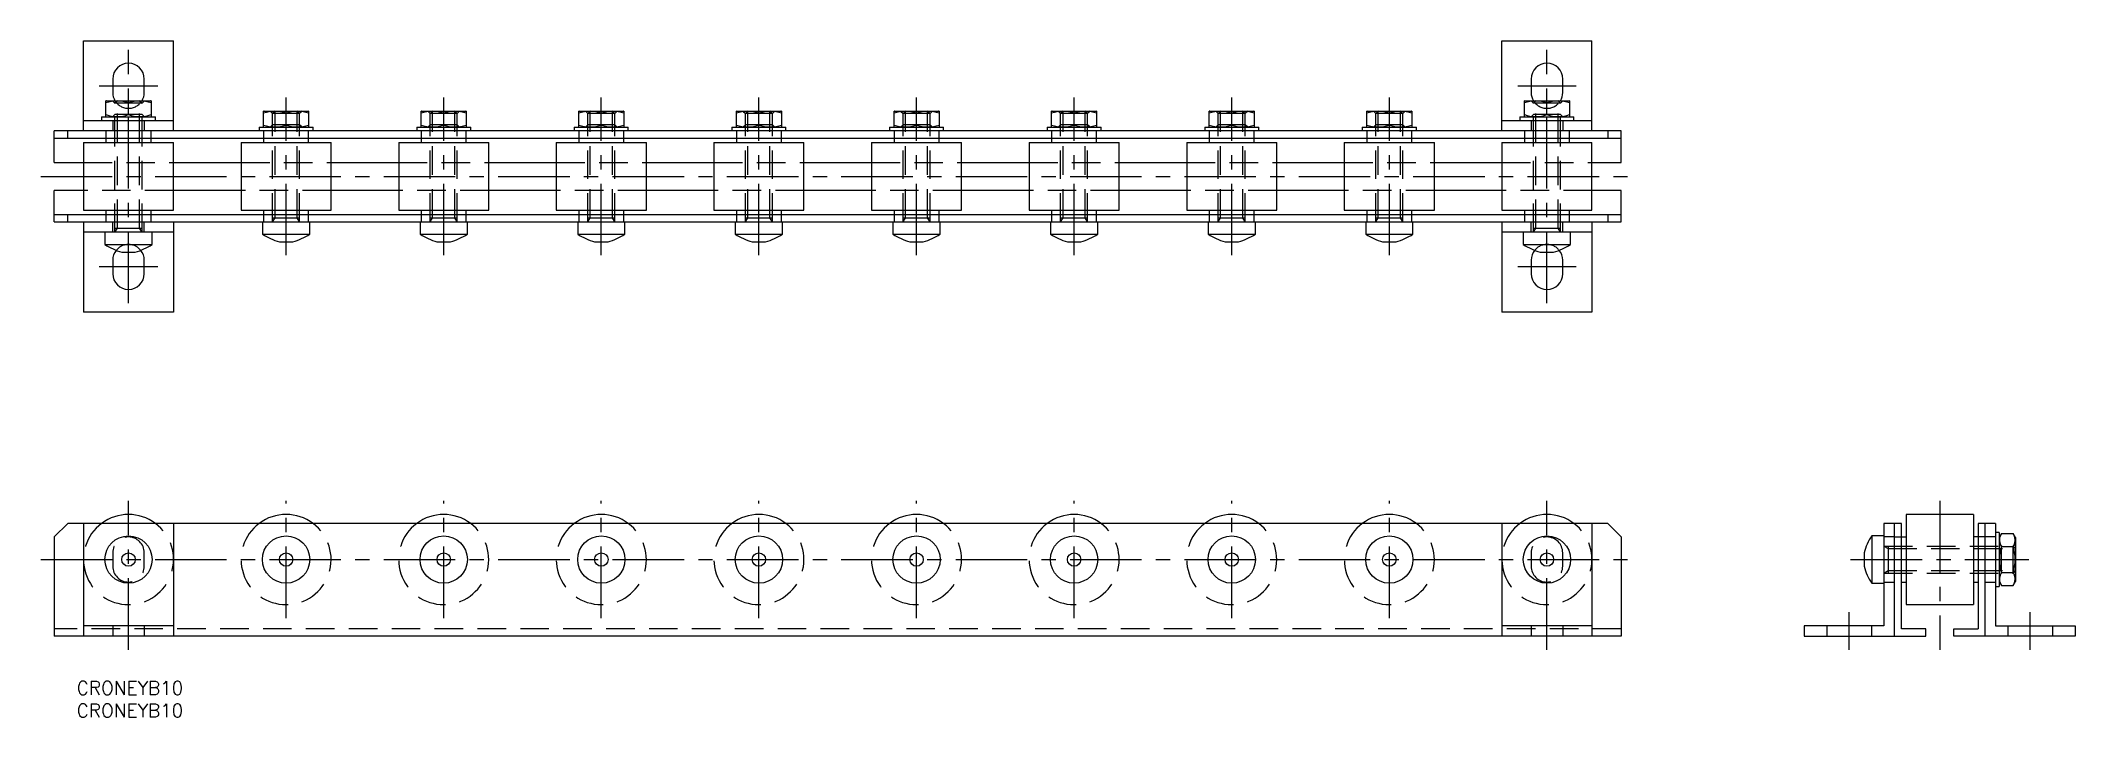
# Model space of a CAD drawing. Extents: x -3 to 449, y -8 to 142.
import ezdxf

# ---------------------------------------------------------------- set-up
doc = ezdxf.new("R2010")
doc.units = 0
doc.header["$LTSCALE"] = 0.5
doc.linetypes.add('CENTER', pattern=[50.8, 31.75, -6.35, 6.35, -6.35])
doc.linetypes.add('DASHED', pattern=[19.05, 12.7, -6.35])
for name, color, linetype in [('MSM_CENTER', 1, 'CENTER'), ('MSM_CONTINUOUS', 7, 'CONTINUOUS'), ('MSM_DASHED', 4, 'DASHED'), ('MSM_PART_NUMBER', 7, 'CONTINUOUS')]:
    doc.layers.add(name, color=color, linetype=linetype)
doc.styles.get("Standard").update_dxf_attribs({"font": 'txt.shx', "height": 3, "bigfont": 'bigfont.shx'})

# ---------------------------------------------------------------- blocks, each defined once
blk = doc.blocks.new('*U45')
at = {"layer": 'MSM_PART_NUMBER'}
blk.add_text('CRONEYB10', height=3, dxfattribs=at).set_placement((5, -3))
blk = doc.blocks.new('*U46')
at = {"layer": 'MSM_PART_NUMBER'}
blk.add_text('CRONEYB10', height=3, dxfattribs=at).set_placement((5, -8))

msp = doc.modelspace()

# ---------------------------------------------------------------- linework, layer by layer
at = {"layer": 'MSM_CENTER'}
for p, q in [((16.5, 83.91), (16.5, 140.11)), ((331.5, 83.91), (331.5, 140.11)), ((10, 132.11), (23, 132.11)), ((325, 132.11), (338, 132.11)), ((51.5, 94.51), (51.5, 129.51)), ((86.5, 94.51), (86.5, 129.51)), ((121.5, 94.51), (121.5, 129.51)), ((156.5, 94.51), (156.5, 129.51)), ((191.5, 94.51), (191.5, 129.51)), ((226.5, 94.51), (226.5, 129.51)), ((261.5, 94.51), (261.5, 129.51)), ((296.5, 94.51), (296.5, 129.51)), ((-3, 112.01), (351, 112.01)), ((23, 91.91), (10, 91.91)), ((338, 91.91), (325, 91.91)), ((16.5, 7), (16.5, 40)), ((51.5, 14), (51.5, 40)), ((86.5, 14), (86.5, 40)), ((121.5, 14), (121.5, 40)), ((156.5, 14), (156.5, 40)), ((191.5, 14), (191.5, 40)), ((226.5, 14), (226.5, 40)), ((261.5, 14), (261.5, 40)), ((296.5, 14), (296.5, 40)), ((331.5, 7), (331.5, 40)), ((418.74, 40), (418.74, 7)), ((-3, 27), (351, 27)), ((398.94, 27), (438.54, 27)), ((398.64, 7), (398.64, 15.3)), ((438.84, 7), (438.84, 15.3))]:
    msp.add_line(p, q, dxfattribs=at)
at = {"layer": 'MSM_CONTINUOUS'}
for p, q in [((6.5, 122.11), (6.5, 142.11)), ((6.5, 142.11), (26.5, 142.11)), ((26.5, 122.11), (26.5, 142.11)), ((321.5, 122.11), (321.5, 142.11)), ((321.5, 142.11), (341.5, 142.11)), ((341.5, 122.11), (341.5, 142.11)), ((13, 133.61), (13, 130.61)), ((20, 130.61), (20, 133.61)), ((328, 133.61), (328, 130.61)), ((335, 130.61), (335, 133.61)), ((11.6, 128.81), (11.5, 128.75)), ((11.5, 125.27), (11.5, 128.75)), ((11.6, 128.81), (21.4, 128.81)), ((16.5, 125.72), (16.5, 128.31)), ((21.5, 128.75), (21.4, 128.81)), ((21.5, 128.75), (21.5, 125.27)), ((326.6, 128.81), (326.5, 128.75)), ((326.5, 125.27), (326.5, 128.75)), ((326.6, 128.81), (336.4, 128.81)), ((331.5, 125.72), (331.5, 128.31)), ((336.5, 128.75), (336.4, 128.81)), ((336.5, 128.75), (336.5, 125.27)), ((348, 122.11), (0, 122.11)), ((0, 115.11), (0, 122.11)), ((3, 120.51), (3, 122.11)), ((6.5, 124.41), (26.5, 124.41)), ((10.5, 125.21), (10.5, 124.41)), ((10.5, 125.21), (22.5, 125.21)), ((11.5, 125.27), (11.6, 125.21)), ((21.4, 125.21), (21.5, 125.27)), ((22.5, 124.41), (22.5, 125.21)), ((45.5, 122.91), (45.5, 122.11)), ((45.5, 122.91), (57.5, 122.91)), ((46.6, 126.51), (46.5, 126.45)), ((46.5, 122.97), (46.5, 126.45)), ((46.5, 122.97), (46.6, 122.91)), ((46.6, 126.51), (56.4, 126.51)), ((51.5, 123.42), (51.5, 126.01)), ((56.5, 126.45), (56.4, 126.51)), ((56.4, 122.91), (56.5, 122.97)), ((56.5, 126.45), (56.5, 122.97)), ((57.5, 122.11), (57.5, 122.91)), ((80.5, 122.91), (80.5, 122.11)), ((80.5, 122.91), (92.5, 122.91)), ((81.6, 126.51), (81.5, 126.45)), ((81.5, 122.97), (81.5, 126.45)), ((81.5, 122.97), (81.6, 122.91)), ((81.6, 126.51), (91.4, 126.51)), ((86.5, 123.42), (86.5, 126.01)), ((91.5, 126.45), (91.4, 126.51)), ((91.4, 122.91), (91.5, 122.97)), ((91.5, 126.45), (91.5, 122.97)), ((92.5, 122.11), (92.5, 122.91)), ((115.5, 122.91), (115.5, 122.11)), ((115.5, 122.91), (127.5, 122.91)), ((116.6, 126.51), (116.5, 126.45)), ((116.5, 122.97), (116.5, 126.45)), ((116.5, 122.97), (116.6, 122.91)), ((116.6, 126.51), (126.4, 126.51)), ((121.5, 123.42), (121.5, 126.01)), ((126.5, 126.45), (126.4, 126.51)), ((126.4, 122.91), (126.5, 122.97)), ((126.5, 126.45), (126.5, 122.97)), ((127.5, 122.11), (127.5, 122.91)), ((150.5, 122.91), (150.5, 122.11)), ((150.5, 122.91), (162.5, 122.91)), ((151.6, 126.51), (151.5, 126.45)), ((151.5, 122.97), (151.5, 126.45)), ((151.5, 122.97), (151.6, 122.91)), ((151.6, 126.51), (161.4, 126.51)), ((156.5, 123.42), (156.5, 126.01)), ((161.5, 126.45), (161.4, 126.51)), ((161.4, 122.91), (161.5, 122.97)), ((161.5, 126.45), (161.5, 122.97)), ((162.5, 122.11), (162.5, 122.91)), ((185.5, 122.91), (185.5, 122.11)), ((185.5, 122.91), (197.5, 122.91)), ((186.6, 126.51), (186.5, 126.45)), ((186.5, 122.97), (186.5, 126.45)), ((186.5, 122.97), (186.6, 122.91)), ((186.6, 126.51), (196.4, 126.51)), ((191.5, 123.42), (191.5, 126.01)), ((196.5, 126.45), (196.4, 126.51)), ((196.4, 122.91), (196.5, 122.97)), ((196.5, 126.45), (196.5, 122.97)), ((197.5, 122.11), (197.5, 122.91)), ((220.5, 122.91), (220.5, 122.11)), ((220.5, 122.91), (232.5, 122.91)), ((221.6, 126.51), (221.5, 126.45)), ((221.5, 122.97), (221.5, 126.45)), ((221.5, 122.97), (221.6, 122.91)), ((221.6, 126.51), (231.4, 126.51)), ((226.5, 123.42), (226.5, 126.01)), ((231.5, 126.45), (231.4, 126.51)), ((231.4, 122.91), (231.5, 122.97)), ((231.5, 126.45), (231.5, 122.97)), ((232.5, 122.11), (232.5, 122.91)), ((255.5, 122.91), (255.5, 122.11)), ((255.5, 122.91), (267.5, 122.91)), ((256.6, 126.51), (256.5, 126.45)), ((256.5, 122.97), (256.5, 126.45)), ((256.5, 122.97), (256.6, 122.91)), ((256.6, 126.51), (266.4, 126.51)), ((261.5, 123.42), (261.5, 126.01)), ((266.5, 126.45), (266.4, 126.51)), ((266.4, 122.91), (266.5, 122.97)), ((266.5, 126.45), (266.5, 122.97)), ((267.5, 122.11), (267.5, 122.91)), ((290.5, 122.91), (290.5, 122.11)), ((290.5, 122.91), (302.5, 122.91)), ((291.6, 126.51), (291.5, 126.45)), ((291.5, 122.97), (291.5, 126.45)), ((291.5, 122.97), (291.6, 122.91)), ((291.6, 126.51), (301.4, 126.51)), ((296.5, 123.42), (296.5, 126.01)), ((301.5, 126.45), (301.4, 126.51)), ((301.4, 122.91), (301.5, 122.97)), ((301.5, 126.45), (301.5, 122.97)), ((302.5, 122.11), (302.5, 122.91)), ((321.5, 124.41), (341.5, 124.41)), ((325.5, 125.21), (325.5, 124.41)), ((325.5, 125.21), (337.5, 125.21)), ((326.5, 125.27), (326.6, 125.21)), ((336.4, 125.21), (336.5, 125.27)), ((337.5, 124.41), (337.5, 125.21)), ((345, 122.11), (345, 120.51)), ((348, 115.11), (348, 122.11)), ((0, 120.51), (348, 120.51)), ((6.5, 119.51), (6.5, 104.51)), ((6.5, 119.51), (26.5, 119.51)), ((11.5, 120.51), (11.5, 119.51)), ((21.5, 119.51), (21.5, 120.51)), ((26.5, 104.51), (26.5, 119.51)), ((41.5, 119.51), (41.5, 104.51)), ((41.5, 119.51), (61.5, 119.51)), ((46.5, 120.51), (46.5, 119.51)), ((56.5, 119.51), (56.5, 120.51)), ((61.5, 104.51), (61.5, 119.51)), ((76.5, 119.51), (76.5, 104.51)), ((76.5, 119.51), (96.5, 119.51)), ((81.5, 120.51), (81.5, 119.51)), ((91.5, 119.51), (91.5, 120.51)), ((96.5, 104.51), (96.5, 119.51)), ((111.5, 119.51), (111.5, 104.51)), ((111.5, 119.51), (131.5, 119.51)), ((116.5, 120.51), (116.5, 119.51)), ((126.5, 119.51), (126.5, 120.51)), ((131.5, 104.51), (131.5, 119.51)), ((146.5, 119.51), (146.5, 104.51)), ((146.5, 119.51), (166.5, 119.51)), ((151.5, 120.51), (151.5, 119.51)), ((161.5, 119.51), (161.5, 120.51)), ((166.5, 104.51), (166.5, 119.51)), ((181.5, 119.51), (181.5, 104.51)), ((181.5, 119.51), (201.5, 119.51)), ((186.5, 120.51), (186.5, 119.51)), ((196.5, 119.51), (196.5, 120.51)), ((201.5, 104.51), (201.5, 119.51)), ((216.5, 119.51), (216.5, 104.51)), ((216.5, 119.51), (236.5, 119.51)), ((221.5, 120.51), (221.5, 119.51)), ((231.5, 119.51), (231.5, 120.51)), ((236.5, 104.51), (236.5, 119.51)), ((251.5, 119.51), (251.5, 104.51)), ((251.5, 119.51), (271.5, 119.51)), ((256.5, 120.51), (256.5, 119.51)), ((266.5, 119.51), (266.5, 120.51)), ((271.5, 104.51), (271.5, 119.51)), ((286.5, 119.51), (286.5, 104.51)), ((286.5, 119.51), (306.5, 119.51)), ((291.5, 120.51), (291.5, 119.51)), ((301.5, 119.51), (301.5, 120.51)), ((306.5, 104.51), (306.5, 119.51)), ((321.5, 119.51), (321.5, 104.51)), ((321.5, 119.51), (341.5, 119.51)), ((326.5, 120.51), (326.5, 119.51)), ((336.5, 119.51), (336.5, 120.51)), ((341.5, 104.51), (341.5, 119.51)), ((0, 115.11), (6.5, 115.11)), ((26.5, 115.11), (41.5, 115.11)), ((61.5, 115.11), (76.5, 115.11)), ((96.5, 115.11), (111.5, 115.11)), ((131.5, 115.11), (146.5, 115.11)), ((166.5, 115.11), (181.5, 115.11)), ((201.5, 115.11), (216.5, 115.11)), ((236.5, 115.11), (251.5, 115.11)), ((271.5, 115.11), (286.5, 115.11)), ((306.5, 115.11), (321.5, 115.11)), ((341.5, 115.11), (348, 115.11)), ((6.5, 108.91), (0, 108.91)), ((0, 101.91), (0, 108.91)), ((41.5, 108.91), (26.5, 108.91)), ((76.5, 108.91), (61.5, 108.91)), ((111.5, 108.91), (96.5, 108.91)), ((146.5, 108.91), (131.5, 108.91)), ((181.5, 108.91), (166.5, 108.91)), ((216.5, 108.91), (201.5, 108.91)), ((251.5, 108.91), (236.5, 108.91)), ((286.5, 108.91), (271.5, 108.91)), ((321.5, 108.91), (306.5, 108.91)), ((348, 108.91), (341.5, 108.91)), ((348, 101.91), (348, 108.91)), ((6.5, 104.51), (26.5, 104.51)), ((11.5, 104.51), (11.5, 103.51)), ((21.5, 103.51), (21.5, 104.51)), ((41.5, 104.51), (61.5, 104.51)), ((46.5, 104.51), (46.5, 103.51)), ((56.5, 103.51), (56.5, 104.51)), ((76.5, 104.51), (96.5, 104.51)), ((81.5, 104.51), (81.5, 103.51)), ((91.5, 103.51), (91.5, 104.51)), ((111.5, 104.51), (131.5, 104.51)), ((116.5, 104.51), (116.5, 103.51)), ((126.5, 103.51), (126.5, 104.51)), ((146.5, 104.51), (166.5, 104.51)), ((151.5, 104.51), (151.5, 103.51)), ((161.5, 103.51), (161.5, 104.51)), ((181.5, 104.51), (201.5, 104.51)), ((186.5, 104.51), (186.5, 103.51)), ((196.5, 103.51), (196.5, 104.51)), ((216.5, 104.51), (236.5, 104.51)), ((221.5, 104.51), (221.5, 103.51)), ((231.5, 103.51), (231.5, 104.51)), ((251.5, 104.51), (271.5, 104.51)), ((256.5, 104.51), (256.5, 103.51)), ((266.5, 103.51), (266.5, 104.51)), ((286.5, 104.51), (306.5, 104.51)), ((291.5, 104.51), (291.5, 103.51)), ((301.5, 103.51), (301.5, 104.51)), ((321.5, 104.51), (341.5, 104.51)), ((326.5, 104.51), (326.5, 103.51)), ((336.5, 103.51), (336.5, 104.51)), ((348, 103.51), (0, 103.51)), ((0, 101.91), (348, 101.91)), ((3, 101.91), (3, 103.51)), ((6.5, 101.91), (6.5, 81.91)), ((26.5, 99.61), (6.5, 99.61)), ((11.25, 99.61), (11.25, 96.9)), ((21.75, 96.9), (21.75, 99.61)), ((26.5, 101.91), (26.5, 81.91)), ((46.25, 101.91), (46.25, 99.2)), ((56.75, 99.2), (56.75, 101.91)), ((81.25, 101.91), (81.25, 99.2)), ((91.75, 99.2), (91.75, 101.91)), ((116.25, 101.91), (116.25, 99.2)), ((126.75, 99.2), (126.75, 101.91)), ((151.25, 101.91), (151.25, 99.2)), ((161.75, 99.2), (161.75, 101.91)), ((186.25, 101.91), (186.25, 99.2)), ((196.75, 99.2), (196.75, 101.91)), ((221.25, 101.91), (221.25, 99.2)), ((231.75, 99.2), (231.75, 101.91)), ((256.25, 101.91), (256.25, 99.2)), ((266.75, 99.2), (266.75, 101.91)), ((291.25, 101.91), (291.25, 99.2)), ((301.75, 99.2), (301.75, 101.91)), ((321.5, 101.91), (321.5, 81.91)), ((341.5, 99.61), (321.5, 99.61)), ((326.25, 99.61), (326.25, 96.9)), ((336.75, 96.9), (336.75, 99.61)), ((341.5, 101.91), (341.5, 81.91)), ((345, 103.51), (345, 101.91)), ((11.25, 96.9), (21.75, 96.9)), ((15.01, 95.21), (17.99, 95.21)), ((46.25, 99.2), (56.75, 99.2)), ((50.01, 97.51), (52.99, 97.51)), ((81.25, 99.2), (91.75, 99.2)), ((85.01, 97.51), (87.99, 97.51)), ((116.25, 99.2), (126.75, 99.2)), ((120.01, 97.51), (122.99, 97.51)), ((151.25, 99.2), (161.75, 99.2)), ((155.01, 97.51), (157.99, 97.51)), ((186.25, 99.2), (196.75, 99.2)), ((190.01, 97.51), (192.99, 97.51)), ((221.25, 99.2), (231.75, 99.2)), ((225.01, 97.51), (227.99, 97.51)), ((256.25, 99.2), (266.75, 99.2)), ((260.01, 97.51), (262.99, 97.51)), ((291.25, 99.2), (301.75, 99.2)), ((295.01, 97.51), (297.99, 97.51)), ((326.25, 96.9), (336.75, 96.9)), ((330.01, 95.21), (332.99, 95.21)), ((13, 93.41), (13, 90.41)), ((20, 90.41), (20, 93.41)), ((328, 93.41), (328, 90.41)), ((335, 90.41), (335, 93.41)), ((26.5, 81.91), (6.5, 81.91)), ((341.5, 81.91), (321.5, 81.91)), ((411.24, 37), (411.24, 17)), ((426.24, 37), (411.24, 37)), ((426.24, 37), (426.24, 17)), ((0, 32), (3, 35)), ((0, 32), (0, 10)), ((345, 35), (3, 35)), ((6.5, 35), (6.5, 10)), ((26.5, 35), (26.5, 10)), ((321.5, 35), (321.5, 10)), ((341.5, 35), (341.5, 10)), ((345, 35), (348, 32)), ((348, 32), (348, 10)), ((403.63, 32.25), (403.63, 21.75)), ((406.34, 32.25), (403.63, 32.25)), ((410.24, 35), (406.34, 35)), ((406.34, 35), (406.34, 12.3)), ((408.64, 35), (408.64, 10)), ((408.64, 32), (411.24, 32)), ((410.24, 11.6), (410.24, 35)), ((428.84, 32), (426.24, 32)), ((427.24, 35), (427.24, 11.6)), ((431.14, 35), (427.24, 35)), ((428.84, 10), (428.84, 35)), ((431.14, 35), (431.14, 12.3)), ((431.94, 33), (431.14, 33)), ((431.94, 33), (431.94, 21)), ((432.44, 32.77), (431.94, 31.9)), ((432.44, 32.77), (435.03, 32.77)), ((435.54, 31.9), (435.03, 32.77)), ((435.54, 31.9), (435.54, 22.1)), ((401.94, 28.49), (401.94, 25.51)), ((432.44, 29.89), (435.03, 29.89)), ((432.44, 24.11), (435.03, 24.11)), ((403.63, 21.75), (406.34, 21.75)), ((410.24, 22), (411.24, 22)), ((426.24, 22), (427.24, 22)), ((431.14, 21), (431.94, 21)), ((431.94, 22.1), (432.44, 21.23)), ((432.44, 21.23), (435.03, 21.23)), ((435.03, 21.23), (435.54, 22.1)), ((411.24, 17), (426.24, 17)), ((348, 10), (0, 10)), ((26.5, 12.3), (6.5, 12.3)), ((341.5, 12.3), (321.5, 12.3)), ((406.34, 12.3), (388.64, 12.3)), ((388.64, 12.3), (388.64, 10)), ((388.64, 10), (415.64, 10)), ((415.64, 11.6), (410.24, 11.6)), ((415.64, 10), (415.64, 11.6)), ((421.84, 11.6), (427.24, 11.6)), ((421.84, 10), (421.84, 11.6)), ((448.84, 10), (421.84, 10)), ((431.14, 12.3), (448.84, 12.3)), ((448.84, 12.3), (448.84, 10))]:
    msp.add_line(p, q, dxfattribs=at)
for centre, radius in [((16.5, 27), 5.25), ((51.5, 27), 5.25), ((86.5, 27), 5.25), ((121.5, 27), 5.25), ((156.5, 27), 5.25), ((191.5, 27), 5.25), ((226.5, 27), 5.25), ((261.5, 27), 5.25), ((296.5, 27), 5.25), ((331.5, 27), 5.25), ((16.5, 27), 1.49), ((51.5, 27), 1.49), ((86.5, 27), 1.49), ((121.5, 27), 1.49), ((156.5, 27), 1.49), ((191.5, 27), 1.49), ((226.5, 27), 1.49), ((261.5, 27), 1.49), ((296.5, 27), 1.49), ((331.5, 27), 1.49)]:
    msp.add_circle(centre, radius, dxfattribs=at)
for centre, radius, start, end in [((16.5, 133.61), 3.5, 0, 180), ((331.5, 133.61), 3.5, 0, 180), ((14, 121.38), 7.37, 70.1592, 109.8408), ((16.5, 130.61), 3.5, 180, 210.9497), ((19, 121.38), 7.37, 70.1592, 109.8408), ((16.5, 130.61), 3.5, 329.0503, 0), ((329, 121.38), 7.37, 70.1592, 109.8408), ((331.5, 130.61), 3.5, 180, 210.9497), ((334, 121.38), 7.37, 70.1592, 109.8408), ((331.5, 130.61), 3.5, 329.0503, 0), ((14, 132.64), 7.37, 250.1592, 289.8408), ((19, 132.64), 7.37, 250.1592, 289.8408), ((49, 119.08), 7.37, 70.1592, 109.8408), ((49, 130.34), 7.37, 250.1592, 289.8408), ((54, 119.08), 7.37, 70.1592, 109.8408), ((54, 130.34), 7.37, 250.1592, 289.8408), ((84, 119.08), 7.37, 70.1592, 109.8408), ((84, 130.34), 7.37, 250.1592, 289.8408), ((89, 119.08), 7.37, 70.1592, 109.8408), ((89, 130.34), 7.37, 250.1592, 289.8408), ((119, 119.08), 7.37, 70.1592, 109.8408), ((119, 130.34), 7.37, 250.1592, 289.8408), ((124, 119.08), 7.37, 70.1592, 109.8408), ((124, 130.34), 7.37, 250.1592, 289.8408), ((154, 119.08), 7.37, 70.1592, 109.8408), ((154, 130.34), 7.37, 250.1592, 289.8408), ((159, 119.08), 7.37, 70.1592, 109.8408), ((159, 130.34), 7.37, 250.1592, 289.8408), ((189, 119.08), 7.37, 70.1592, 109.8408), ((189, 130.34), 7.37, 250.1592, 289.8408), ((194, 119.08), 7.37, 70.1592, 109.8408), ((194, 130.34), 7.37, 250.1592, 289.8408), ((224, 119.08), 7.37, 70.1592, 109.8408), ((224, 130.34), 7.37, 250.1592, 289.8408), ((229, 119.08), 7.37, 70.1592, 109.8408), ((229, 130.34), 7.37, 250.1592, 289.8408), ((259, 119.08), 7.37, 70.1592, 109.8408), ((259, 130.34), 7.37, 250.1592, 289.8408), ((264, 119.08), 7.37, 70.1592, 109.8408), ((264, 130.34), 7.37, 250.1592, 289.8408), ((294, 119.08), 7.37, 70.1592, 109.8408), ((294, 130.34), 7.37, 250.1592, 289.8408), ((299, 119.08), 7.37, 70.1592, 109.8408), ((299, 130.34), 7.37, 250.1592, 289.8408), ((329, 132.64), 7.37, 250.1592, 289.8408), ((334, 132.64), 7.37, 250.1592, 289.8408), ((18.04, 106.95), 12.12, 235.9445, 255.5214), ((16.5, 93.41), 3.5, 141.2477, 180), ((14.96, 106.95), 12.12, 284.4786, 304.0555), ((16.5, 93.41), 3.5, 0, 38.7523), ((53.04, 109.25), 12.12, 235.9445, 255.5214), ((49.96, 109.25), 12.12, 284.4786, 304.0555), ((88.04, 109.25), 12.12, 235.9445, 255.5214), ((84.96, 109.25), 12.12, 284.4786, 304.0555), ((123.04, 109.25), 12.12, 235.9445, 255.5214), ((119.96, 109.25), 12.12, 284.4786, 304.0555), ((158.04, 109.25), 12.12, 235.9445, 255.5214), ((154.96, 109.25), 12.12, 284.4786, 304.0555), ((193.04, 109.25), 12.12, 235.9445, 255.5214), ((189.96, 109.25), 12.12, 284.4786, 304.0555), ((228.04, 109.25), 12.12, 235.9445, 255.5214), ((224.96, 109.25), 12.12, 284.4786, 304.0555), ((263.04, 109.25), 12.12, 235.9445, 255.5214), ((259.96, 109.25), 12.12, 284.4786, 304.0555), ((298.04, 109.25), 12.12, 235.9445, 255.5214), ((294.96, 109.25), 12.12, 284.4786, 304.0555), ((333.04, 106.95), 12.12, 235.9445, 255.5214), ((331.5, 93.41), 3.5, 141.2477, 180), ((329.96, 106.95), 12.12, 284.4786, 304.0555), ((331.5, 93.41), 3.5, 0, 38.7523), ((16.5, 90.41), 3.5, 180, 0), ((331.5, 90.41), 3.5, 180, 0), ((16.5, 27), 10, 53.1301, 126.8699), ((51.5, 27), 10, 53.1301, 126.8699), ((86.5, 27), 10, 53.1301, 126.8699), ((121.5, 27), 10, 53.1301, 126.8699), ((156.5, 27), 10, 53.1301, 126.8699), ((191.5, 27), 10, 53.1301, 126.8699), ((226.5, 27), 10, 53.1301, 126.8699), ((261.5, 27), 10, 53.1301, 126.8699), ((296.5, 27), 10, 53.1301, 126.8699), ((331.5, 27), 10, 53.1301, 126.8699), ((413.67, 25.46), 12.12, 145.9445, 165.5214), ((434.55, 31.33), 2.56, 154.3574, 214.3573), ((432.92, 31.33), 2.56, 325.6427, 25.6426), ((441.6, 27), 9.61, 162.5124, 197.4876), ((425.87, 27), 9.61, 342.5124, 17.4876), ((413.67, 28.54), 12.12, 194.4786, 214.0555), ((434.55, 22.67), 2.56, 145.6427, 205.6426), ((432.92, 22.67), 2.56, 334.3574, 34.3573)]:
    msp.add_arc(centre, radius, start, end, dxfattribs=at)
at = {"layer": 'MSM_DASHED'}
for p, q in [((12.96, 128.81), (13.5, 128.27)), ((14.04, 128.81), (13.5, 128.27)), ((19.5, 128.27), (13.5, 128.27)), ((13.5, 99.61), (13.5, 128.27)), ((14.04, 100.55), (14.04, 128.81)), ((18.96, 128.81), (19.5, 128.27)), ((18.96, 100.55), (18.96, 128.81)), ((20.04, 128.81), (19.5, 128.27)), ((19.5, 99.61), (19.5, 128.27)), ((327.96, 128.81), (328.5, 128.27)), ((329.04, 128.81), (328.5, 128.27)), ((328.5, 99.61), (328.5, 128.27)), ((334.5, 128.27), (328.5, 128.27)), ((329.04, 100.55), (329.04, 128.81)), ((333.96, 100.55), (333.96, 128.81)), ((333.96, 128.81), (334.5, 128.27)), ((335.04, 128.81), (334.5, 128.27)), ((334.5, 99.61), (334.5, 128.27)), ((11.5, 122.11), (11.5, 120.51)), ((12.96, 125.21), (13.5, 125.75)), ((13, 124.41), (13, 122.11)), ((19.5, 125.75), (13.5, 125.75)), ((20.04, 125.21), (19.5, 125.75)), ((20, 124.41), (20, 122.11)), ((21.5, 120.51), (21.5, 122.11)), ((46.5, 122.11), (46.5, 120.51)), ((47.96, 126.51), (48.5, 125.97)), ((47.96, 122.91), (48.5, 123.45)), ((49.04, 126.51), (48.5, 125.97)), ((54.5, 125.97), (48.5, 125.97)), ((48.5, 101.91), (48.5, 125.97)), ((54.5, 123.45), (48.5, 123.45)), ((49.04, 102.85), (49.04, 126.51)), ((53.96, 126.51), (54.5, 125.97)), ((53.96, 102.85), (53.96, 126.51)), ((55.04, 126.51), (54.5, 125.97)), ((54.5, 101.91), (54.5, 125.97)), ((55.04, 122.91), (54.5, 123.45)), ((56.5, 120.51), (56.5, 122.11)), ((81.5, 122.11), (81.5, 120.51)), ((82.96, 126.51), (83.5, 125.97)), ((82.96, 122.91), (83.5, 123.45)), ((84.04, 126.51), (83.5, 125.97)), ((89.5, 125.97), (83.5, 125.97)), ((83.5, 101.91), (83.5, 125.97)), ((89.5, 123.45), (83.5, 123.45)), ((84.04, 102.85), (84.04, 126.51)), ((88.96, 126.51), (89.5, 125.97)), ((88.96, 102.85), (88.96, 126.51)), ((90.04, 126.51), (89.5, 125.97)), ((89.5, 101.91), (89.5, 125.97)), ((90.04, 122.91), (89.5, 123.45)), ((91.5, 120.51), (91.5, 122.11)), ((116.5, 122.11), (116.5, 120.51)), ((117.96, 126.51), (118.5, 125.97)), ((117.96, 122.91), (118.5, 123.45)), ((119.04, 126.51), (118.5, 125.97)), ((124.5, 125.97), (118.5, 125.97)), ((118.5, 101.91), (118.5, 125.97)), ((124.5, 123.45), (118.5, 123.45)), ((119.04, 102.85), (119.04, 126.51)), ((123.96, 126.51), (124.5, 125.97)), ((123.96, 102.85), (123.96, 126.51)), ((125.04, 126.51), (124.5, 125.97)), ((124.5, 101.91), (124.5, 125.97)), ((125.04, 122.91), (124.5, 123.45)), ((126.5, 120.51), (126.5, 122.11)), ((151.5, 122.11), (151.5, 120.51)), ((152.96, 126.51), (153.5, 125.97)), ((152.96, 122.91), (153.5, 123.45)), ((154.04, 126.51), (153.5, 125.97)), ((159.5, 125.97), (153.5, 125.97)), ((153.5, 101.91), (153.5, 125.97)), ((159.5, 123.45), (153.5, 123.45)), ((154.04, 102.85), (154.04, 126.51)), ((158.96, 126.51), (159.5, 125.97)), ((158.96, 102.85), (158.96, 126.51)), ((160.04, 126.51), (159.5, 125.97)), ((159.5, 101.91), (159.5, 125.97)), ((160.04, 122.91), (159.5, 123.45)), ((161.5, 120.51), (161.5, 122.11)), ((186.5, 122.11), (186.5, 120.51)), ((187.96, 126.51), (188.5, 125.97)), ((187.96, 122.91), (188.5, 123.45)), ((189.04, 126.51), (188.5, 125.97)), ((194.5, 125.97), (188.5, 125.97)), ((188.5, 101.91), (188.5, 125.97)), ((194.5, 123.45), (188.5, 123.45)), ((189.04, 102.85), (189.04, 126.51)), ((193.96, 126.51), (194.5, 125.97)), ((193.96, 102.85), (193.96, 126.51)), ((195.04, 126.51), (194.5, 125.97)), ((194.5, 101.91), (194.5, 125.97)), ((195.04, 122.91), (194.5, 123.45)), ((196.5, 120.51), (196.5, 122.11)), ((221.5, 122.11), (221.5, 120.51)), ((222.96, 126.51), (223.5, 125.97)), ((222.96, 122.91), (223.5, 123.45)), ((224.04, 126.51), (223.5, 125.97)), ((229.5, 125.97), (223.5, 125.97)), ((223.5, 101.91), (223.5, 125.97)), ((229.5, 123.45), (223.5, 123.45)), ((224.04, 102.85), (224.04, 126.51)), ((228.96, 126.51), (229.5, 125.97)), ((228.96, 102.85), (228.96, 126.51)), ((230.04, 126.51), (229.5, 125.97)), ((229.5, 101.91), (229.5, 125.97)), ((230.04, 122.91), (229.5, 123.45)), ((231.5, 120.51), (231.5, 122.11)), ((256.5, 122.11), (256.5, 120.51)), ((257.96, 126.51), (258.5, 125.97)), ((257.96, 122.91), (258.5, 123.45)), ((259.04, 126.51), (258.5, 125.97)), ((264.5, 125.97), (258.5, 125.97)), ((258.5, 101.91), (258.5, 125.97)), ((264.5, 123.45), (258.5, 123.45)), ((259.04, 102.85), (259.04, 126.51)), ((263.96, 126.51), (264.5, 125.97)), ((263.96, 102.85), (263.96, 126.51)), ((265.04, 126.51), (264.5, 125.97)), ((264.5, 101.91), (264.5, 125.97)), ((265.04, 122.91), (264.5, 123.45)), ((266.5, 120.51), (266.5, 122.11)), ((291.5, 122.11), (291.5, 120.51)), ((292.96, 126.51), (293.5, 125.97)), ((292.96, 122.91), (293.5, 123.45)), ((294.04, 126.51), (293.5, 125.97)), ((299.5, 125.97), (293.5, 125.97)), ((293.5, 101.91), (293.5, 125.97)), ((299.5, 123.45), (293.5, 123.45)), ((294.04, 102.85), (294.04, 126.51)), ((298.96, 126.51), (299.5, 125.97)), ((298.96, 102.85), (298.96, 126.51)), ((300.04, 126.51), (299.5, 125.97)), ((299.5, 101.91), (299.5, 125.97)), ((300.04, 122.91), (299.5, 123.45)), ((301.5, 120.51), (301.5, 122.11)), ((326.5, 122.11), (326.5, 120.51)), ((327.96, 125.21), (328.5, 125.75)), ((328, 124.41), (328, 122.11)), ((334.5, 125.75), (328.5, 125.75)), ((335.04, 125.21), (334.5, 125.75)), ((335, 124.41), (335, 122.11)), ((336.5, 120.51), (336.5, 122.11)), ((6.5, 115.11), (26.5, 115.11)), ((41.5, 115.11), (61.5, 115.11)), ((76.5, 115.11), (96.5, 115.11)), ((111.5, 115.11), (131.5, 115.11)), ((146.5, 115.11), (166.5, 115.11)), ((181.5, 115.11), (201.5, 115.11)), ((216.5, 115.11), (236.5, 115.11)), ((251.5, 115.11), (271.5, 115.11)), ((286.5, 115.11), (306.5, 115.11)), ((321.5, 115.11), (341.5, 115.11)), ((26.5, 108.91), (6.5, 108.91)), ((61.5, 108.91), (41.5, 108.91)), ((96.5, 108.91), (76.5, 108.91)), ((131.5, 108.91), (111.5, 108.91)), ((166.5, 108.91), (146.5, 108.91)), ((201.5, 108.91), (181.5, 108.91)), ((236.5, 108.91), (216.5, 108.91)), ((271.5, 108.91), (251.5, 108.91)), ((306.5, 108.91), (286.5, 108.91)), ((341.5, 108.91), (321.5, 108.91)), ((11.5, 103.51), (11.5, 101.91)), ((13, 99.61), (13, 101.91)), ((13.5, 100.55), (19.5, 100.55)), ((13.5, 99.61), (14.04, 100.55)), ((19.5, 99.61), (18.96, 100.55)), ((20, 99.61), (20, 101.91)), ((21.5, 101.91), (21.5, 103.51)), ((46.5, 103.51), (46.5, 101.91)), ((48.5, 102.85), (54.5, 102.85)), ((48.5, 101.91), (49.04, 102.85)), ((54.5, 101.91), (53.96, 102.85)), ((56.5, 101.91), (56.5, 103.51)), ((81.5, 103.51), (81.5, 101.91)), ((83.5, 102.85), (89.5, 102.85)), ((83.5, 101.91), (84.04, 102.85)), ((89.5, 101.91), (88.96, 102.85)), ((91.5, 101.91), (91.5, 103.51)), ((116.5, 103.51), (116.5, 101.91)), ((118.5, 102.85), (124.5, 102.85)), ((118.5, 101.91), (119.04, 102.85)), ((124.5, 101.91), (123.96, 102.85)), ((126.5, 101.91), (126.5, 103.51)), ((151.5, 103.51), (151.5, 101.91)), ((153.5, 102.85), (159.5, 102.85)), ((153.5, 101.91), (154.04, 102.85)), ((159.5, 101.91), (158.96, 102.85)), ((161.5, 101.91), (161.5, 103.51)), ((186.5, 103.51), (186.5, 101.91)), ((188.5, 102.85), (194.5, 102.85)), ((188.5, 101.91), (189.04, 102.85)), ((194.5, 101.91), (193.96, 102.85)), ((196.5, 101.91), (196.5, 103.51)), ((221.5, 103.51), (221.5, 101.91)), ((223.5, 102.85), (229.5, 102.85)), ((223.5, 101.91), (224.04, 102.85)), ((229.5, 101.91), (228.96, 102.85)), ((231.5, 101.91), (231.5, 103.51)), ((256.5, 103.51), (256.5, 101.91)), ((258.5, 102.85), (264.5, 102.85)), ((258.5, 101.91), (259.04, 102.85)), ((264.5, 101.91), (263.96, 102.85)), ((266.5, 101.91), (266.5, 103.51)), ((291.5, 103.51), (291.5, 101.91)), ((293.5, 102.85), (299.5, 102.85)), ((293.5, 101.91), (294.04, 102.85)), ((299.5, 101.91), (298.96, 102.85)), ((301.5, 101.91), (301.5, 103.51)), ((326.5, 103.51), (326.5, 101.91)), ((328, 99.61), (328, 101.91)), ((328.5, 99.61), (329.04, 100.55)), ((328.5, 100.55), (334.5, 100.55)), ((334.5, 99.61), (333.96, 100.55)), ((335, 99.61), (335, 101.91)), ((336.5, 101.91), (336.5, 103.51)), ((408.64, 32), (406.34, 32)), ((431.14, 32), (428.84, 32)), ((13, 28.5), (13, 25.5)), ((20, 25.5), (20, 28.5)), ((328, 28.5), (328, 25.5)), ((335, 25.5), (335, 28.5)), ((406.34, 30), (435, 30)), ((406.34, 30), (407.27, 29.46)), ((407.27, 30), (407.27, 24)), ((407.27, 29.46), (435.54, 29.46)), ((431.94, 30.54), (432.48, 30)), ((432.48, 24), (432.48, 30)), ((435.54, 30.54), (435, 30)), ((435, 24), (435, 30)), ((435.54, 29.46), (435, 30)), ((406.34, 24), (407.27, 24.54)), ((406.34, 24), (435, 24)), ((407.27, 24.54), (435.54, 24.54)), ((431.94, 23.46), (432.48, 24)), ((435.54, 24.54), (435, 24)), ((435.54, 23.46), (435, 24)), ((406.34, 22), (408.64, 22)), ((428.84, 22), (431.14, 22)), ((348, 11.6), (0, 11.6)), ((13, 12.3), (13, 10)), ((20, 12.3), (20, 10)), ((328, 12.3), (328, 10)), ((335, 12.3), (335, 10)), ((393.64, 12.3), (393.64, 10)), ((403.64, 10), (403.64, 12.3)), ((433.84, 12.3), (433.84, 10)), ((443.84, 10), (443.84, 12.3))]:
    msp.add_line(p, q, dxfattribs=at)
for centre, radius, start, end in [((16.5, 130.61), 3.5, 210.9497, 329.0503), ((331.5, 130.61), 3.5, 210.9497, 329.0503), ((16.5, 93.41), 3.5, 38.7523, 141.2477), ((331.5, 93.41), 3.5, 38.7523, 141.2477), ((16.5, 27), 10, 126.8699, 53.1301), ((16.5, 28.5), 3.5, 0, 180), ((51.5, 27), 10, 126.8699, 53.1301), ((86.5, 27), 10, 126.8699, 53.1301), ((121.5, 27), 10, 126.8699, 53.1301), ((156.5, 27), 10, 126.8699, 53.1301), ((191.5, 27), 10, 126.8699, 53.1301), ((226.5, 27), 10, 126.8699, 53.1301), ((261.5, 27), 10, 126.8699, 53.1301), ((296.5, 27), 10, 126.8699, 53.1301), ((331.5, 27), 10, 126.8699, 53.1301), ((331.5, 28.5), 3.5, 0, 180), ((16.5, 25.5), 3.5, 180, 0), ((331.5, 25.5), 3.5, 180, 0)]:
    msp.add_arc(centre, radius, start, end, dxfattribs=at)

# ---------------------------------------------------------------- block references
at = {"layer": 'MSM_CONTINUOUS'}
for name in ['*U45', '*U46']:
    msp.add_blockref(name, (0, 0), dxfattribs=at)

doc.saveas('drawing.dxf')
